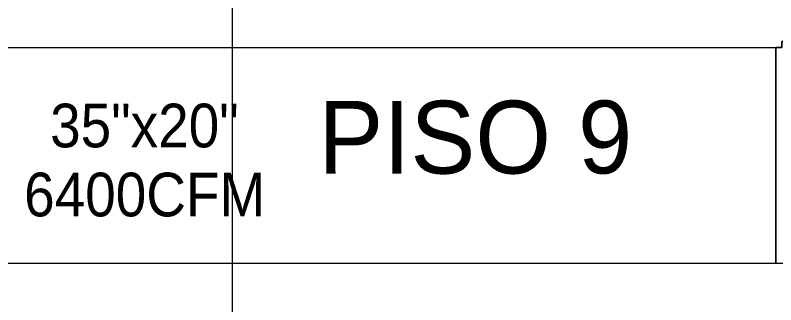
# Model space of a CAD drawing. Header units: metres. Extents: x 31.9 to 125.9, y -29 to 44.
# Drawn here: x 63.108 to 66.243, y -16.431 to -15.238 of the extents above; entities that cross this region are included whole.
import ezdxf

# ---------------------------------------------------------------- set-up
doc = ezdxf.new("R2010")
doc.units = ezdxf.units.M
for name, color, linetype, lineweight in [('A-GENM', 7, 'Continuous', 18), ('ARQ', 8, 'Continuous', 0), ('M-HVAC-DUCT', 7, 'Continuous', 18), ('M-HVAC-DUCT-IDEN', 7, 'Continuous', 9)]:
    doc.layers.add(name, color=color, linetype=linetype, lineweight=lineweight)
doc.styles.add('SansSerif', font='SANSS__.TTF', dxfattribs={"width": 0.9, "height": 0.18})

# ---------------------------------------------------------------- blocks, each defined once
blk = doc.blocks.new('Estructura cubierta')
at = {"layer": 'ARQ'}
blk.add_line((1971.0004, -5855.3542), (1971.0004, -5914.9141), dxfattribs=at)
blk = doc.blocks.new('PISO 9')
at = {"layer": 'ARQ'}
blk.add_blockref('Estructura cubierta', (-1628.3638, 3049.5683), dxfattribs=at)
blk.add_text('PISO 9 ', height=0.3, rotation=0.0669, dxfattribs=at).set_placement((342.9928, -2858.0731))
blk = doc.blocks.new('Rectangular Elbow - Mitered - Single Thickness Vanes - LAMINA-V166-NIVEL 09')
at = {"layer": 'A-GENM', "color": 4, "true_color": 0x00ffff}
for centre in [(-0.3667, 0.3667), (-0.3667, 0.3667), (-0.2619, 0.2619), (-0.2619, 0.2619), (-0.1572, 0.1572), (-0.1572, 0.1572), (-0.0524, 0.0524), (-0.0524, 0.0524), (0.0524, -0.0524), (0.0524, -0.0524), (0.1572, -0.1572), (0.1572, -0.1572)]:
    blk.add_arc(centre, 0.1482, 270, 360, dxfattribs=at)
at = {"layer": 'M-HVAC-DUCT', "color": 4, "true_color": 0x00ffff}
for p, q in [((-0.4699, 0.4445), (-0.4699, -0.4445)), ((-0.4699, -0.4445), (-0.4699, 0.4445)), ((-0.4699, 0.4445), (-0.4445, 0.4445)), ((-0.4445, 0.4445), (-0.4699, 0.4445)), ((-0.4445, 0.4445), (-0.4445, 0.4699)), ((0.4445, 0.4699), (-0.4445, 0.4699)), ((-0.4445, 0.4699), (0.4445, 0.4699)), ((-0.4445, 0.4699), (-0.4445, 0.4445)), ((0.4445, -0.4445), (0.4445, 0.4699)), ((0.4445, 0.4699), (0.4445, -0.4445)), ((0.4445, -0.4445), (-0.4699, -0.4445)), ((0.4445, -0.4445), (-0.4699, -0.4445))]:
    blk.add_line(p, q, dxfattribs=at)

msp = doc.modelspace()

# ---------------------------------------------------------------- linework, layer by layer
at = {"layer": 'M-HVAC-DUCT', "color": 4, "true_color": 0x00ffff}
for p, q in [((62.3474, -15.3717), (66.2426, -15.3717)), ((66.2426, -16.2607), (66.2426, -15.3717)), ((66.2426, -15.3717), (66.2426, -16.2607)), ((66.2426, -16.2607), (62.3474, -16.2607))]:
    msp.add_line(p, q, dxfattribs=at)

# ---------------------------------------------------------------- block references
at = {"layer": 'ARQ', "linetype": 'Continuous'}
msp.add_blockref('PISO 9', (-278.6348, 2842.1819), dxfattribs=at)
at = {"layer": 'M-HVAC-DUCT', "color": 4, "true_color": 0x00ffff}
msp.add_blockref('Rectangular Elbow - Mitered - Single Thickness Vanes - LAMINA-V166-NIVEL 09', (66.7125, -15.8162), dxfattribs=at)

# ---------------------------------------------------------------- texts
at = {"layer": 'M-HVAC-DUCT-IDEN', "char_height": 0.18, "attachment_point": 1, "style": 'SansSerif'}
for s, insert, width in [('35"x20"', (63.2523, -15.6024), 0.930759), ('6400CFM', (63.1451, -15.8868), 1.190506)]:
    msp.add_mtext(s, dxfattribs=dict(at, insert=insert, width=width))

doc.saveas('drawing.dxf')
